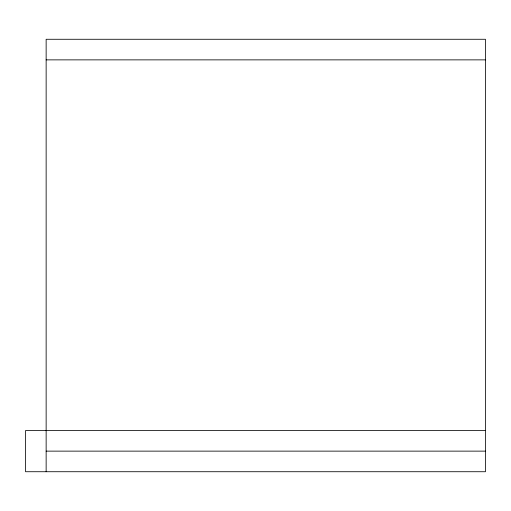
<?xml version="1.0" encoding="UTF-8"?>
<svg xmlns="http://www.w3.org/2000/svg" width="511" height="511" viewBox="0 0 511 511"><rect width="100%" height="100%" fill="white"/><g stroke="black" fill="none" stroke-linecap="round" stroke-linejoin="round"><path stroke-width="0.77" d="M46.143 59.87L485.45 59.87M485.45 430.537L25.55 430.537L25.55 471.723L485.45 471.723L485.45 39.277L46.143 39.277L46.143 471.723M46.143 451.13L485.45 451.13"/></g></svg>
